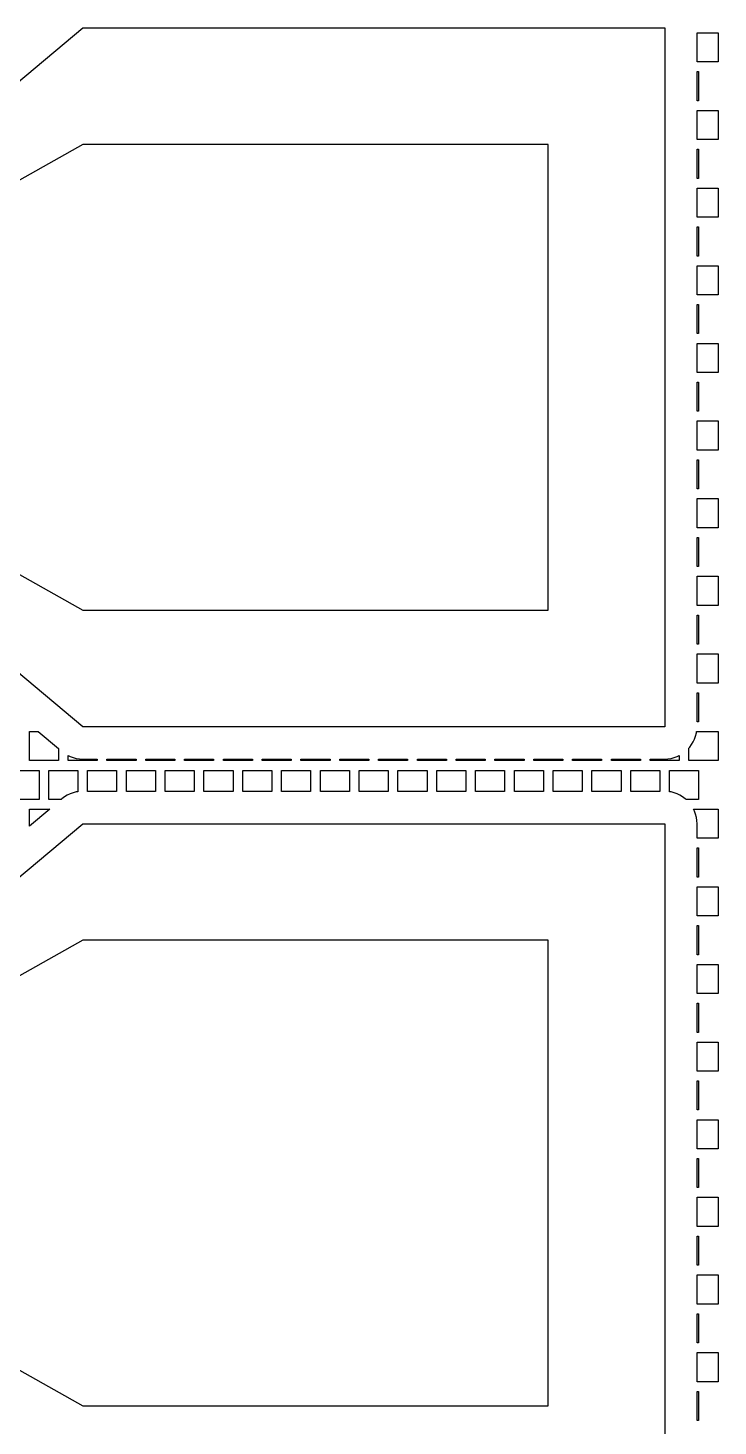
# Model space of a CAD drawing. Header units: metres. Extents: x 32 to 1978, y 32 to 1968.
# Drawn here: x 1622 to 1978, y 510 to 1230 of the extents above; entities that cross this region are included whole.
import ezdxf

# ---------------------------------------------------------------- set-up
doc = ezdxf.new("R2010")
doc.units = ezdxf.units.M

msp = doc.modelspace()

# ---------------------------------------------------------------- linework, layer by layer
for points in [[(1450, 1062.5), (1650, 1230), (1950, 1230), (1950, 870), (1650, 870), (1450, 1037.5), (1450, 1042.5), (1650, 930), (1890, 930), (1890, 1170), (1650, 1170), (1450, 1057.5), (1450, 1062.5), (1450, 1062.5)], [(1966.67, 1227.5), (1977.5, 1227.5), (1977.5, 1212.5), (1966.67, 1212.5), (1966.67, 1227.5), (1966.67, 1227.5)], [(1966.67, 1207.5), (1967.5, 1207.5), (1967.5, 1192.5), (1966.67, 1192.5), (1966.67, 1207.5), (1966.67, 1207.5)], [(1966.67, 1187.5), (1977.5, 1187.5), (1977.5, 1172.5), (1966.67, 1172.5), (1966.67, 1187.5), (1966.67, 1187.5)], [(1966.67, 1167.5), (1967.5, 1167.5), (1967.5, 1152.5), (1966.67, 1152.5), (1966.67, 1167.5), (1966.67, 1167.5)], [(1966.67, 1147.5), (1977.5, 1147.5), (1977.5, 1132.5), (1966.67, 1132.5), (1966.67, 1147.5), (1966.67, 1147.5)], [(1966.67, 1127.5), (1967.5, 1127.5), (1967.5, 1112.5), (1966.67, 1112.5), (1966.67, 1127.5), (1966.67, 1127.5)], [(1966.67, 1107.5), (1977.5, 1107.5), (1977.5, 1092.5), (1966.67, 1092.5), (1966.67, 1107.5), (1966.67, 1107.5)], [(1966.67, 1087.5), (1967.5, 1087.5), (1967.5, 1072.5), (1966.67, 1072.5), (1966.67, 1087.5), (1966.67, 1087.5)], [(1966.67, 1067.5), (1977.5, 1067.5), (1977.5, 1052.5), (1966.67, 1052.5), (1966.67, 1067.5), (1966.67, 1067.5)], [(1966.67, 1047.5), (1967.5, 1047.5), (1967.5, 1032.5), (1966.67, 1032.5), (1966.67, 1047.5), (1966.67, 1047.5)], [(1966.67, 1027.5), (1977.5, 1027.5), (1977.5, 1012.5), (1966.67, 1012.5), (1966.67, 1027.5), (1966.67, 1027.5)], [(1966.67, 1007.5), (1967.5, 1007.5), (1967.5, 992.5), (1966.67, 992.5), (1966.67, 1007.5), (1966.67, 1007.5)], [(1966.67, 987.5), (1977.5, 987.5), (1977.5, 972.5), (1966.67, 972.5), (1966.67, 987.5), (1966.67, 987.5)], [(1966.67, 967.5), (1967.5, 967.5), (1967.5, 952.5), (1966.67, 952.5), (1966.67, 967.5), (1966.67, 967.5)], [(1966.67, 947.5), (1977.5, 947.5), (1977.5, 932.5), (1966.67, 932.5), (1966.67, 947.5), (1966.67, 947.5)], [(1966.67, 927.5), (1967.5, 927.5), (1967.5, 912.5), (1966.67, 912.5), (1966.67, 927.5), (1966.67, 927.5)], [(1966.67, 907.5), (1977.5, 907.5), (1977.5, 892.5), (1966.67, 892.5), (1966.67, 907.5), (1966.67, 907.5)], [(1966.67, 887.5), (1967.5, 887.5), (1967.5, 872.5), (1966.67, 872.5), (1966.67, 887.5), (1966.67, 887.5)], [(1622.5, 852.5), (1622.5, 867.5), (1627.03, 867.5), (1637.5, 858.73), (1637.5, 852.5), (1622.5, 852.5), (1622.5, 852.5)], [(1962.5, 852.5), (1962.5, 859), (1962.88, 859.43), (1963.86, 860.74), (1964.7, 862.14), (1965.4, 863.62), (1965.95, 865.16), (1966.35, 866.75), (1966.46, 867.5), (1977.5, 867.5), (1977.5, 852.5), (1962.5, 852.5), (1962.5, 852.5)], [(1642.5, 852.5), (1642.5, 855.14), (1643.53, 854.64), (1645.09, 854.07), (1646.7, 853.66), (1648.34, 853.42), (1650, 853.33), (1657.5, 853.33), (1657.5, 852.5), (1642.5, 852.5), (1642.5, 852.5)], [(1642.5, 852.5), (1642.5, 855.14), (1643.53, 854.64), (1645.09, 854.07), (1646.7, 853.66), (1648.34, 853.42), (1650, 853.33), (1657.5, 853.33), (1657.5, 852.5), (1642.5, 852.5), (1642.5, 852.5)], [(1642.5, 852.5), (1642.5, 855.14), (1643.53, 854.64), (1645.09, 854.07), (1646.7, 853.66), (1648.34, 853.42), (1650, 853.33), (1657.5, 853.33), (1657.5, 852.5), (1642.5, 852.5), (1642.5, 852.5)], [(1642.5, 852.5), (1642.5, 855.14), (1643.53, 854.64), (1645.09, 854.07), (1646.7, 853.66), (1648.34, 853.42), (1650, 853.33), (1657.5, 853.33), (1657.5, 852.5), (1642.5, 852.5), (1642.5, 852.5)], [(1642.5, 852.5), (1642.5, 855.14), (1643.53, 854.64), (1645.09, 854.07), (1646.7, 853.66), (1648.34, 853.42), (1650, 853.33), (1657.5, 853.33), (1657.5, 852.5), (1642.5, 852.5), (1642.5, 852.5)], [(1642.5, 852.5), (1642.5, 855.14), (1643.53, 854.64), (1645.09, 854.07), (1646.7, 853.66), (1648.34, 853.42), (1650, 853.33), (1657.5, 853.33), (1657.5, 852.5), (1642.5, 852.5), (1642.5, 852.5)], [(1642.5, 852.5), (1642.5, 855.14), (1643.53, 854.64), (1645.09, 854.07), (1646.7, 853.66), (1648.34, 853.42), (1650, 853.33), (1657.5, 853.33), (1657.5, 852.5), (1642.5, 852.5), (1642.5, 852.5)], [(1642.5, 852.5), (1642.5, 855.14), (1643.53, 854.64), (1645.09, 854.07), (1646.7, 853.66), (1648.34, 853.42), (1650, 853.33), (1657.5, 853.33), (1657.5, 852.5), (1642.5, 852.5), (1642.5, 852.5)], [(1642.5, 852.5), (1642.5, 855.14), (1643.53, 854.64), (1645.09, 854.07), (1646.7, 853.66), (1648.34, 853.42), (1650, 853.33), (1657.5, 853.33), (1657.5, 852.5), (1642.5, 852.5), (1642.5, 852.5)], [(1642.5, 852.5), (1642.5, 855.14), (1643.53, 854.64), (1645.09, 854.07), (1646.7, 853.66), (1648.34, 853.42), (1650, 853.33), (1657.5, 853.33), (1657.5, 852.5), (1642.5, 852.5), (1642.5, 852.5)], [(1642.5, 852.5), (1642.5, 855.14), (1643.53, 854.64), (1645.09, 854.07), (1646.7, 853.66), (1648.34, 853.42), (1650, 853.33), (1657.5, 853.33), (1657.5, 852.5), (1642.5, 852.5), (1642.5, 852.5)], [(1642.5, 852.5), (1642.5, 855.14), (1643.53, 854.64), (1645.09, 854.07), (1646.7, 853.66), (1648.34, 853.42), (1650, 853.33), (1657.5, 853.33), (1657.5, 852.5), (1642.5, 852.5), (1642.5, 852.5)], [(1642.5, 852.5), (1642.5, 855.14), (1643.53, 854.64), (1645.09, 854.07), (1646.7, 853.66), (1648.34, 853.42), (1650, 853.33), (1657.5, 853.33), (1657.5, 852.5), (1642.5, 852.5), (1642.5, 852.5)], [(1642.5, 852.5), (1642.5, 855.14), (1643.53, 854.64), (1645.09, 854.07), (1646.7, 853.66), (1648.34, 853.42), (1650, 853.33), (1657.5, 853.33), (1657.5, 852.5), (1642.5, 852.5), (1642.5, 852.5)], [(1642.5, 852.5), (1642.5, 855.14), (1643.53, 854.64), (1645.09, 854.07), (1646.7, 853.66), (1648.34, 853.42), (1650, 853.33), (1657.5, 853.33), (1657.5, 852.5), (1642.5, 852.5), (1642.5, 852.5)], [(1642.5, 852.5), (1642.5, 855.14), (1643.53, 854.64), (1645.09, 854.07), (1646.7, 853.66), (1648.34, 853.42), (1650, 853.33), (1657.5, 853.33), (1657.5, 852.5), (1642.5, 852.5), (1642.5, 852.5)], [(1642.5, 852.5), (1642.5, 855.14), (1643.53, 854.64), (1645.09, 854.07), (1646.7, 853.66), (1648.34, 853.42), (1650, 853.33), (1657.5, 853.33), (1657.5, 852.5), (1642.5, 852.5), (1642.5, 852.5)], [(1642.5, 852.5), (1642.5, 855.14), (1643.53, 854.64), (1645.09, 854.07), (1646.7, 853.66), (1648.34, 853.42), (1650, 853.33), (1657.5, 853.33), (1657.5, 852.5), (1642.5, 852.5), (1642.5, 852.5)], [(1642.5, 852.5), (1642.5, 855.14), (1643.53, 854.64), (1645.09, 854.07), (1646.7, 853.66), (1648.34, 853.42), (1650, 853.33), (1657.5, 853.33), (1657.5, 852.5), (1642.5, 852.5), (1642.5, 852.5)], [(1662.5, 852.5), (1662.5, 853.33), (1677.5, 853.33), (1677.5, 852.5), (1662.5, 852.5), (1662.5, 852.5)], [(1662.5, 852.5), (1662.5, 853.33), (1677.5, 853.33), (1677.5, 852.5), (1662.5, 852.5), (1662.5, 852.5)], [(1662.5, 852.5), (1662.5, 853.33), (1677.5, 853.33), (1677.5, 852.5), (1662.5, 852.5), (1662.5, 852.5)], [(1662.5, 852.5), (1662.5, 853.33), (1677.5, 853.33), (1677.5, 852.5), (1662.5, 852.5), (1662.5, 852.5)], [(1662.5, 852.5), (1662.5, 853.33), (1677.5, 853.33), (1677.5, 852.5), (1662.5, 852.5), (1662.5, 852.5)], [(1662.5, 852.5), (1662.5, 853.33), (1677.5, 853.33), (1677.5, 852.5), (1662.5, 852.5), (1662.5, 852.5)], [(1662.5, 852.5), (1662.5, 853.33), (1677.5, 853.33), (1677.5, 852.5), (1662.5, 852.5), (1662.5, 852.5)], [(1662.5, 852.5), (1662.5, 853.33), (1677.5, 853.33), (1677.5, 852.5), (1662.5, 852.5), (1662.5, 852.5)], [(1662.5, 852.5), (1662.5, 853.33), (1677.5, 853.33), (1677.5, 852.5), (1662.5, 852.5), (1662.5, 852.5)], [(1662.5, 852.5), (1662.5, 853.33), (1677.5, 853.33), (1677.5, 852.5), (1662.5, 852.5), (1662.5, 852.5)], [(1662.5, 852.5), (1662.5, 853.33), (1677.5, 853.33), (1677.5, 852.5), (1662.5, 852.5), (1662.5, 852.5)], [(1662.5, 852.5), (1662.5, 853.33), (1677.5, 853.33), (1677.5, 852.5), (1662.5, 852.5), (1662.5, 852.5)], [(1662.5, 852.5), (1662.5, 853.33), (1677.5, 853.33), (1677.5, 852.5), (1662.5, 852.5), (1662.5, 852.5)], [(1662.5, 852.5), (1662.5, 853.33), (1677.5, 853.33), (1677.5, 852.5), (1662.5, 852.5), (1662.5, 852.5)], [(1662.5, 852.5), (1662.5, 853.33), (1677.5, 853.33), (1677.5, 852.5), (1662.5, 852.5), (1662.5, 852.5)], [(1662.5, 852.5), (1662.5, 853.33), (1677.5, 853.33), (1677.5, 852.5), (1662.5, 852.5), (1662.5, 852.5)], [(1662.5, 852.5), (1662.5, 853.33), (1677.5, 853.33), (1677.5, 852.5), (1662.5, 852.5), (1662.5, 852.5)], [(1662.5, 852.5), (1662.5, 853.33), (1677.5, 853.33), (1677.5, 852.5), (1662.5, 852.5), (1662.5, 852.5)], [(1662.5, 852.5), (1662.5, 853.33), (1677.5, 853.33), (1677.5, 852.5), (1662.5, 852.5), (1662.5, 852.5)], [(1682.5, 852.5), (1682.5, 853.33), (1697.5, 853.33), (1697.5, 852.5), (1682.5, 852.5), (1682.5, 852.5)], [(1682.5, 852.5), (1682.5, 853.33), (1697.5, 853.33), (1697.5, 852.5), (1682.5, 852.5), (1682.5, 852.5)], [(1682.5, 852.5), (1682.5, 853.33), (1697.5, 853.33), (1697.5, 852.5), (1682.5, 852.5), (1682.5, 852.5)], [(1682.5, 852.5), (1682.5, 853.33), (1697.5, 853.33), (1697.5, 852.5), (1682.5, 852.5), (1682.5, 852.5)], [(1682.5, 852.5), (1682.5, 853.33), (1697.5, 853.33), (1697.5, 852.5), (1682.5, 852.5), (1682.5, 852.5)], [(1682.5, 852.5), (1682.5, 853.33), (1697.5, 853.33), (1697.5, 852.5), (1682.5, 852.5), (1682.5, 852.5)], [(1682.5, 852.5), (1682.5, 853.33), (1697.5, 853.33), (1697.5, 852.5), (1682.5, 852.5), (1682.5, 852.5)], [(1682.5, 852.5), (1682.5, 853.33), (1697.5, 853.33), (1697.5, 852.5), (1682.5, 852.5), (1682.5, 852.5)], [(1682.5, 852.5), (1682.5, 853.33), (1697.5, 853.33), (1697.5, 852.5), (1682.5, 852.5), (1682.5, 852.5)], [(1682.5, 852.5), (1682.5, 853.33), (1697.5, 853.33), (1697.5, 852.5), (1682.5, 852.5), (1682.5, 852.5)], [(1682.5, 852.5), (1682.5, 853.33), (1697.5, 853.33), (1697.5, 852.5), (1682.5, 852.5), (1682.5, 852.5)], [(1682.5, 852.5), (1682.5, 853.33), (1697.5, 853.33), (1697.5, 852.5), (1682.5, 852.5), (1682.5, 852.5)], [(1682.5, 852.5), (1682.5, 853.33), (1697.5, 853.33), (1697.5, 852.5), (1682.5, 852.5), (1682.5, 852.5)], [(1682.5, 852.5), (1682.5, 853.33), (1697.5, 853.33), (1697.5, 852.5), (1682.5, 852.5), (1682.5, 852.5)], [(1682.5, 852.5), (1682.5, 853.33), (1697.5, 853.33), (1697.5, 852.5), (1682.5, 852.5), (1682.5, 852.5)], [(1682.5, 852.5), (1682.5, 853.33), (1697.5, 853.33), (1697.5, 852.5), (1682.5, 852.5), (1682.5, 852.5)], [(1682.5, 852.5), (1682.5, 853.33), (1697.5, 853.33), (1697.5, 852.5), (1682.5, 852.5), (1682.5, 852.5)], [(1682.5, 852.5), (1682.5, 853.33), (1697.5, 853.33), (1697.5, 852.5), (1682.5, 852.5), (1682.5, 852.5)], [(1682.5, 852.5), (1682.5, 853.33), (1697.5, 853.33), (1697.5, 852.5), (1682.5, 852.5), (1682.5, 852.5)], [(1702.5, 852.5), (1702.5, 853.33), (1717.5, 853.33), (1717.5, 852.5), (1702.5, 852.5), (1702.5, 852.5)], [(1702.5, 852.5), (1702.5, 853.33), (1717.5, 853.33), (1717.5, 852.5), (1702.5, 852.5), (1702.5, 852.5)], [(1702.5, 852.5), (1702.5, 853.33), (1717.5, 853.33), (1717.5, 852.5), (1702.5, 852.5), (1702.5, 852.5)], [(1702.5, 852.5), (1702.5, 853.33), (1717.5, 853.33), (1717.5, 852.5), (1702.5, 852.5), (1702.5, 852.5)], [(1702.5, 852.5), (1702.5, 853.33), (1717.5, 853.33), (1717.5, 852.5), (1702.5, 852.5), (1702.5, 852.5)], [(1702.5, 852.5), (1702.5, 853.33), (1717.5, 853.33), (1717.5, 852.5), (1702.5, 852.5), (1702.5, 852.5)], [(1702.5, 852.5), (1702.5, 853.33), (1717.5, 853.33), (1717.5, 852.5), (1702.5, 852.5), (1702.5, 852.5)], [(1702.5, 852.5), (1702.5, 853.33), (1717.5, 853.33), (1717.5, 852.5), (1702.5, 852.5), (1702.5, 852.5)], [(1702.5, 852.5), (1702.5, 853.33), (1717.5, 853.33), (1717.5, 852.5), (1702.5, 852.5), (1702.5, 852.5)], [(1702.5, 852.5), (1702.5, 853.33), (1717.5, 853.33), (1717.5, 852.5), (1702.5, 852.5), (1702.5, 852.5)], [(1702.5, 852.5), (1702.5, 853.33), (1717.5, 853.33), (1717.5, 852.5), (1702.5, 852.5), (1702.5, 852.5)], [(1702.5, 852.5), (1702.5, 853.33), (1717.5, 853.33), (1717.5, 852.5), (1702.5, 852.5), (1702.5, 852.5)], [(1702.5, 852.5), (1702.5, 853.33), (1717.5, 853.33), (1717.5, 852.5), (1702.5, 852.5), (1702.5, 852.5)], [(1702.5, 852.5), (1702.5, 853.33), (1717.5, 853.33), (1717.5, 852.5), (1702.5, 852.5), (1702.5, 852.5)], [(1702.5, 852.5), (1702.5, 853.33), (1717.5, 853.33), (1717.5, 852.5), (1702.5, 852.5), (1702.5, 852.5)], [(1702.5, 852.5), (1702.5, 853.33), (1717.5, 853.33), (1717.5, 852.5), (1702.5, 852.5), (1702.5, 852.5)], [(1702.5, 852.5), (1702.5, 853.33), (1717.5, 853.33), (1717.5, 852.5), (1702.5, 852.5), (1702.5, 852.5)], [(1702.5, 852.5), (1702.5, 853.33), (1717.5, 853.33), (1717.5, 852.5), (1702.5, 852.5), (1702.5, 852.5)], [(1702.5, 852.5), (1702.5, 853.33), (1717.5, 853.33), (1717.5, 852.5), (1702.5, 852.5), (1702.5, 852.5)], [(1722.5, 852.5), (1722.5, 853.33), (1737.5, 853.33), (1737.5, 852.5), (1722.5, 852.5), (1722.5, 852.5)], [(1722.5, 852.5), (1722.5, 853.33), (1737.5, 853.33), (1737.5, 852.5), (1722.5, 852.5), (1722.5, 852.5)], [(1722.5, 852.5), (1722.5, 853.33), (1737.5, 853.33), (1737.5, 852.5), (1722.5, 852.5), (1722.5, 852.5)], [(1722.5, 852.5), (1722.5, 853.33), (1737.5, 853.33), (1737.5, 852.5), (1722.5, 852.5), (1722.5, 852.5)], [(1722.5, 852.5), (1722.5, 853.33), (1737.5, 853.33), (1737.5, 852.5), (1722.5, 852.5), (1722.5, 852.5)], [(1722.5, 852.5), (1722.5, 853.33), (1737.5, 853.33), (1737.5, 852.5), (1722.5, 852.5), (1722.5, 852.5)], [(1722.5, 852.5), (1722.5, 853.33), (1737.5, 853.33), (1737.5, 852.5), (1722.5, 852.5), (1722.5, 852.5)], [(1722.5, 852.5), (1722.5, 853.33), (1737.5, 853.33), (1737.5, 852.5), (1722.5, 852.5), (1722.5, 852.5)], [(1722.5, 852.5), (1722.5, 853.33), (1737.5, 853.33), (1737.5, 852.5), (1722.5, 852.5), (1722.5, 852.5)], [(1722.5, 852.5), (1722.5, 853.33), (1737.5, 853.33), (1737.5, 852.5), (1722.5, 852.5), (1722.5, 852.5)], [(1722.5, 852.5), (1722.5, 853.33), (1737.5, 853.33), (1737.5, 852.5), (1722.5, 852.5), (1722.5, 852.5)], [(1722.5, 852.5), (1722.5, 853.33), (1737.5, 853.33), (1737.5, 852.5), (1722.5, 852.5), (1722.5, 852.5)], [(1722.5, 852.5), (1722.5, 853.33), (1737.5, 853.33), (1737.5, 852.5), (1722.5, 852.5), (1722.5, 852.5)], [(1722.5, 852.5), (1722.5, 853.33), (1737.5, 853.33), (1737.5, 852.5), (1722.5, 852.5), (1722.5, 852.5)], [(1722.5, 852.5), (1722.5, 853.33), (1737.5, 853.33), (1737.5, 852.5), (1722.5, 852.5), (1722.5, 852.5)], [(1722.5, 852.5), (1722.5, 853.33), (1737.5, 853.33), (1737.5, 852.5), (1722.5, 852.5), (1722.5, 852.5)], [(1722.5, 852.5), (1722.5, 853.33), (1737.5, 853.33), (1737.5, 852.5), (1722.5, 852.5), (1722.5, 852.5)], [(1722.5, 852.5), (1722.5, 853.33), (1737.5, 853.33), (1737.5, 852.5), (1722.5, 852.5), (1722.5, 852.5)], [(1722.5, 852.5), (1722.5, 853.33), (1737.5, 853.33), (1737.5, 852.5), (1722.5, 852.5), (1722.5, 852.5)], [(1742.5, 852.5), (1742.5, 853.33), (1757.5, 853.33), (1757.5, 852.5), (1742.5, 852.5), (1742.5, 852.5)], [(1742.5, 852.5), (1742.5, 853.33), (1757.5, 853.33), (1757.5, 852.5), (1742.5, 852.5), (1742.5, 852.5)], [(1742.5, 852.5), (1742.5, 853.33), (1757.5, 853.33), (1757.5, 852.5), (1742.5, 852.5), (1742.5, 852.5)], [(1742.5, 852.5), (1742.5, 853.33), (1757.5, 853.33), (1757.5, 852.5), (1742.5, 852.5), (1742.5, 852.5)], [(1742.5, 852.5), (1742.5, 853.33), (1757.5, 853.33), (1757.5, 852.5), (1742.5, 852.5), (1742.5, 852.5)], [(1742.5, 852.5), (1742.5, 853.33), (1757.5, 853.33), (1757.5, 852.5), (1742.5, 852.5), (1742.5, 852.5)], [(1742.5, 852.5), (1742.5, 853.33), (1757.5, 853.33), (1757.5, 852.5), (1742.5, 852.5), (1742.5, 852.5)], [(1742.5, 852.5), (1742.5, 853.33), (1757.5, 853.33), (1757.5, 852.5), (1742.5, 852.5), (1742.5, 852.5)], [(1742.5, 852.5), (1742.5, 853.33), (1757.5, 853.33), (1757.5, 852.5), (1742.5, 852.5), (1742.5, 852.5)], [(1742.5, 852.5), (1742.5, 853.33), (1757.5, 853.33), (1757.5, 852.5), (1742.5, 852.5), (1742.5, 852.5)], [(1742.5, 852.5), (1742.5, 853.33), (1757.5, 853.33), (1757.5, 852.5), (1742.5, 852.5), (1742.5, 852.5)], [(1742.5, 852.5), (1742.5, 853.33), (1757.5, 853.33), (1757.5, 852.5), (1742.5, 852.5), (1742.5, 852.5)], [(1742.5, 852.5), (1742.5, 853.33), (1757.5, 853.33), (1757.5, 852.5), (1742.5, 852.5), (1742.5, 852.5)], [(1742.5, 852.5), (1742.5, 853.33), (1757.5, 853.33), (1757.5, 852.5), (1742.5, 852.5), (1742.5, 852.5)], [(1742.5, 852.5), (1742.5, 853.33), (1757.5, 853.33), (1757.5, 852.5), (1742.5, 852.5), (1742.5, 852.5)], [(1742.5, 852.5), (1742.5, 853.33), (1757.5, 853.33), (1757.5, 852.5), (1742.5, 852.5), (1742.5, 852.5)], [(1742.5, 852.5), (1742.5, 853.33), (1757.5, 853.33), (1757.5, 852.5), (1742.5, 852.5), (1742.5, 852.5)], [(1742.5, 852.5), (1742.5, 853.33), (1757.5, 853.33), (1757.5, 852.5), (1742.5, 852.5), (1742.5, 852.5)], [(1742.5, 852.5), (1742.5, 853.33), (1757.5, 853.33), (1757.5, 852.5), (1742.5, 852.5), (1742.5, 852.5)], [(1762.5, 852.5), (1762.5, 853.33), (1777.5, 853.33), (1777.5, 852.5), (1762.5, 852.5), (1762.5, 852.5)], [(1762.5, 852.5), (1762.5, 853.33), (1777.5, 853.33), (1777.5, 852.5), (1762.5, 852.5), (1762.5, 852.5)], [(1762.5, 852.5), (1762.5, 853.33), (1777.5, 853.33), (1777.5, 852.5), (1762.5, 852.5), (1762.5, 852.5)], [(1762.5, 852.5), (1762.5, 853.33), (1777.5, 853.33), (1777.5, 852.5), (1762.5, 852.5), (1762.5, 852.5)], [(1762.5, 852.5), (1762.5, 853.33), (1777.5, 853.33), (1777.5, 852.5), (1762.5, 852.5), (1762.5, 852.5)], [(1762.5, 852.5), (1762.5, 853.33), (1777.5, 853.33), (1777.5, 852.5), (1762.5, 852.5), (1762.5, 852.5)], [(1762.5, 852.5), (1762.5, 853.33), (1777.5, 853.33), (1777.5, 852.5), (1762.5, 852.5), (1762.5, 852.5)], [(1762.5, 852.5), (1762.5, 853.33), (1777.5, 853.33), (1777.5, 852.5), (1762.5, 852.5), (1762.5, 852.5)], [(1762.5, 852.5), (1762.5, 853.33), (1777.5, 853.33), (1777.5, 852.5), (1762.5, 852.5), (1762.5, 852.5)], [(1762.5, 852.5), (1762.5, 853.33), (1777.5, 853.33), (1777.5, 852.5), (1762.5, 852.5), (1762.5, 852.5)], [(1762.5, 852.5), (1762.5, 853.33), (1777.5, 853.33), (1777.5, 852.5), (1762.5, 852.5), (1762.5, 852.5)], [(1762.5, 852.5), (1762.5, 853.33), (1777.5, 853.33), (1777.5, 852.5), (1762.5, 852.5), (1762.5, 852.5)], [(1762.5, 852.5), (1762.5, 853.33), (1777.5, 853.33), (1777.5, 852.5), (1762.5, 852.5), (1762.5, 852.5)], [(1762.5, 852.5), (1762.5, 853.33), (1777.5, 853.33), (1777.5, 852.5), (1762.5, 852.5), (1762.5, 852.5)], [(1762.5, 852.5), (1762.5, 853.33), (1777.5, 853.33), (1777.5, 852.5), (1762.5, 852.5), (1762.5, 852.5)], [(1762.5, 852.5), (1762.5, 853.33), (1777.5, 853.33), (1777.5, 852.5), (1762.5, 852.5), (1762.5, 852.5)], [(1762.5, 852.5), (1762.5, 853.33), (1777.5, 853.33), (1777.5, 852.5), (1762.5, 852.5), (1762.5, 852.5)], [(1762.5, 852.5), (1762.5, 853.33), (1777.5, 853.33), (1777.5, 852.5), (1762.5, 852.5), (1762.5, 852.5)], [(1762.5, 852.5), (1762.5, 853.33), (1777.5, 853.33), (1777.5, 852.5), (1762.5, 852.5), (1762.5, 852.5)], [(1782.5, 852.5), (1782.5, 853.33), (1797.5, 853.33), (1797.5, 852.5), (1782.5, 852.5), (1782.5, 852.5)], [(1782.5, 852.5), (1782.5, 853.33), (1797.5, 853.33), (1797.5, 852.5), (1782.5, 852.5), (1782.5, 852.5)], [(1782.5, 852.5), (1782.5, 853.33), (1797.5, 853.33), (1797.5, 852.5), (1782.5, 852.5), (1782.5, 852.5)], [(1782.5, 852.5), (1782.5, 853.33), (1797.5, 853.33), (1797.5, 852.5), (1782.5, 852.5), (1782.5, 852.5)], [(1782.5, 852.5), (1782.5, 853.33), (1797.5, 853.33), (1797.5, 852.5), (1782.5, 852.5), (1782.5, 852.5)], [(1782.5, 852.5), (1782.5, 853.33), (1797.5, 853.33), (1797.5, 852.5), (1782.5, 852.5), (1782.5, 852.5)], [(1782.5, 852.5), (1782.5, 853.33), (1797.5, 853.33), (1797.5, 852.5), (1782.5, 852.5), (1782.5, 852.5)], [(1782.5, 852.5), (1782.5, 853.33), (1797.5, 853.33), (1797.5, 852.5), (1782.5, 852.5), (1782.5, 852.5)], [(1782.5, 852.5), (1782.5, 853.33), (1797.5, 853.33), (1797.5, 852.5), (1782.5, 852.5), (1782.5, 852.5)], [(1782.5, 852.5), (1782.5, 853.33), (1797.5, 853.33), (1797.5, 852.5), (1782.5, 852.5), (1782.5, 852.5)], [(1782.5, 852.5), (1782.5, 853.33), (1797.5, 853.33), (1797.5, 852.5), (1782.5, 852.5), (1782.5, 852.5)], [(1782.5, 852.5), (1782.5, 853.33), (1797.5, 853.33), (1797.5, 852.5), (1782.5, 852.5), (1782.5, 852.5)], [(1782.5, 852.5), (1782.5, 853.33), (1797.5, 853.33), (1797.5, 852.5), (1782.5, 852.5), (1782.5, 852.5)], [(1782.5, 852.5), (1782.5, 853.33), (1797.5, 853.33), (1797.5, 852.5), (1782.5, 852.5), (1782.5, 852.5)], [(1782.5, 852.5), (1782.5, 853.33), (1797.5, 853.33), (1797.5, 852.5), (1782.5, 852.5), (1782.5, 852.5)], [(1782.5, 852.5), (1782.5, 853.33), (1797.5, 853.33), (1797.5, 852.5), (1782.5, 852.5), (1782.5, 852.5)], [(1782.5, 852.5), (1782.5, 853.33), (1797.5, 853.33), (1797.5, 852.5), (1782.5, 852.5), (1782.5, 852.5)], [(1782.5, 852.5), (1782.5, 853.33), (1797.5, 853.33), (1797.5, 852.5), (1782.5, 852.5), (1782.5, 852.5)], [(1782.5, 852.5), (1782.5, 853.33), (1797.5, 853.33), (1797.5, 852.5), (1782.5, 852.5), (1782.5, 852.5)], [(1802.5, 852.5), (1802.5, 853.33), (1817.5, 853.33), (1817.5, 852.5), (1802.5, 852.5), (1802.5, 852.5)], [(1802.5, 852.5), (1802.5, 853.33), (1817.5, 853.33), (1817.5, 852.5), (1802.5, 852.5), (1802.5, 852.5)], [(1802.5, 852.5), (1802.5, 853.33), (1817.5, 853.33), (1817.5, 852.5), (1802.5, 852.5), (1802.5, 852.5)], [(1802.5, 852.5), (1802.5, 853.33), (1817.5, 853.33), (1817.5, 852.5), (1802.5, 852.5), (1802.5, 852.5)], [(1802.5, 852.5), (1802.5, 853.33), (1817.5, 853.33), (1817.5, 852.5), (1802.5, 852.5), (1802.5, 852.5)], [(1802.5, 852.5), (1802.5, 853.33), (1817.5, 853.33), (1817.5, 852.5), (1802.5, 852.5), (1802.5, 852.5)], [(1802.5, 852.5), (1802.5, 853.33), (1817.5, 853.33), (1817.5, 852.5), (1802.5, 852.5), (1802.5, 852.5)], [(1802.5, 852.5), (1802.5, 853.33), (1817.5, 853.33), (1817.5, 852.5), (1802.5, 852.5), (1802.5, 852.5)], [(1802.5, 852.5), (1802.5, 853.33), (1817.5, 853.33), (1817.5, 852.5), (1802.5, 852.5), (1802.5, 852.5)], [(1802.5, 852.5), (1802.5, 853.33), (1817.5, 853.33), (1817.5, 852.5), (1802.5, 852.5), (1802.5, 852.5)], [(1802.5, 852.5), (1802.5, 853.33), (1817.5, 853.33), (1817.5, 852.5), (1802.5, 852.5), (1802.5, 852.5)], [(1802.5, 852.5), (1802.5, 853.33), (1817.5, 853.33), (1817.5, 852.5), (1802.5, 852.5), (1802.5, 852.5)], [(1802.5, 852.5), (1802.5, 853.33), (1817.5, 853.33), (1817.5, 852.5), (1802.5, 852.5), (1802.5, 852.5)], [(1802.5, 852.5), (1802.5, 853.33), (1817.5, 853.33), (1817.5, 852.5), (1802.5, 852.5), (1802.5, 852.5)], [(1802.5, 852.5), (1802.5, 853.33), (1817.5, 853.33), (1817.5, 852.5), (1802.5, 852.5), (1802.5, 852.5)], [(1802.5, 852.5), (1802.5, 853.33), (1817.5, 853.33), (1817.5, 852.5), (1802.5, 852.5), (1802.5, 852.5)], [(1802.5, 852.5), (1802.5, 853.33), (1817.5, 853.33), (1817.5, 852.5), (1802.5, 852.5), (1802.5, 852.5)], [(1802.5, 852.5), (1802.5, 853.33), (1817.5, 853.33), (1817.5, 852.5), (1802.5, 852.5), (1802.5, 852.5)], [(1802.5, 852.5), (1802.5, 853.33), (1817.5, 853.33), (1817.5, 852.5), (1802.5, 852.5), (1802.5, 852.5)], [(1822.5, 852.5), (1822.5, 853.33), (1837.5, 853.33), (1837.5, 852.5), (1822.5, 852.5), (1822.5, 852.5)], [(1822.5, 852.5), (1822.5, 853.33), (1837.5, 853.33), (1837.5, 852.5), (1822.5, 852.5), (1822.5, 852.5)], [(1822.5, 852.5), (1822.5, 853.33), (1837.5, 853.33), (1837.5, 852.5), (1822.5, 852.5), (1822.5, 852.5)], [(1822.5, 852.5), (1822.5, 853.33), (1837.5, 853.33), (1837.5, 852.5), (1822.5, 852.5), (1822.5, 852.5)], [(1822.5, 852.5), (1822.5, 853.33), (1837.5, 853.33), (1837.5, 852.5), (1822.5, 852.5), (1822.5, 852.5)], [(1822.5, 852.5), (1822.5, 853.33), (1837.5, 853.33), (1837.5, 852.5), (1822.5, 852.5), (1822.5, 852.5)], [(1822.5, 852.5), (1822.5, 853.33), (1837.5, 853.33), (1837.5, 852.5), (1822.5, 852.5), (1822.5, 852.5)], [(1822.5, 852.5), (1822.5, 853.33), (1837.5, 853.33), (1837.5, 852.5), (1822.5, 852.5), (1822.5, 852.5)], [(1822.5, 852.5), (1822.5, 853.33), (1837.5, 853.33), (1837.5, 852.5), (1822.5, 852.5), (1822.5, 852.5)], [(1822.5, 852.5), (1822.5, 853.33), (1837.5, 853.33), (1837.5, 852.5), (1822.5, 852.5), (1822.5, 852.5)], [(1822.5, 852.5), (1822.5, 853.33), (1837.5, 853.33), (1837.5, 852.5), (1822.5, 852.5), (1822.5, 852.5)], [(1822.5, 852.5), (1822.5, 853.33), (1837.5, 853.33), (1837.5, 852.5), (1822.5, 852.5), (1822.5, 852.5)], [(1822.5, 852.5), (1822.5, 853.33), (1837.5, 853.33), (1837.5, 852.5), (1822.5, 852.5), (1822.5, 852.5)], [(1822.5, 852.5), (1822.5, 853.33), (1837.5, 853.33), (1837.5, 852.5), (1822.5, 852.5), (1822.5, 852.5)], [(1822.5, 852.5), (1822.5, 853.33), (1837.5, 853.33), (1837.5, 852.5), (1822.5, 852.5), (1822.5, 852.5)], [(1822.5, 852.5), (1822.5, 853.33), (1837.5, 853.33), (1837.5, 852.5), (1822.5, 852.5), (1822.5, 852.5)], [(1822.5, 852.5), (1822.5, 853.33), (1837.5, 853.33), (1837.5, 852.5), (1822.5, 852.5), (1822.5, 852.5)], [(1822.5, 852.5), (1822.5, 853.33), (1837.5, 853.33), (1837.5, 852.5), (1822.5, 852.5), (1822.5, 852.5)], [(1822.5, 852.5), (1822.5, 853.33), (1837.5, 853.33), (1837.5, 852.5), (1822.5, 852.5), (1822.5, 852.5)], [(1842.5, 852.5), (1842.5, 853.33), (1857.5, 853.33), (1857.5, 852.5), (1842.5, 852.5), (1842.5, 852.5)], [(1842.5, 852.5), (1842.5, 853.33), (1857.5, 853.33), (1857.5, 852.5), (1842.5, 852.5), (1842.5, 852.5)], [(1842.5, 852.5), (1842.5, 853.33), (1857.5, 853.33), (1857.5, 852.5), (1842.5, 852.5), (1842.5, 852.5)], [(1842.5, 852.5), (1842.5, 853.33), (1857.5, 853.33), (1857.5, 852.5), (1842.5, 852.5), (1842.5, 852.5)], [(1842.5, 852.5), (1842.5, 853.33), (1857.5, 853.33), (1857.5, 852.5), (1842.5, 852.5), (1842.5, 852.5)], [(1842.5, 852.5), (1842.5, 853.33), (1857.5, 853.33), (1857.5, 852.5), (1842.5, 852.5), (1842.5, 852.5)], [(1842.5, 852.5), (1842.5, 853.33), (1857.5, 853.33), (1857.5, 852.5), (1842.5, 852.5), (1842.5, 852.5)], [(1842.5, 852.5), (1842.5, 853.33), (1857.5, 853.33), (1857.5, 852.5), (1842.5, 852.5), (1842.5, 852.5)], [(1842.5, 852.5), (1842.5, 853.33), (1857.5, 853.33), (1857.5, 852.5), (1842.5, 852.5), (1842.5, 852.5)], [(1842.5, 852.5), (1842.5, 853.33), (1857.5, 853.33), (1857.5, 852.5), (1842.5, 852.5), (1842.5, 852.5)], [(1842.5, 852.5), (1842.5, 853.33), (1857.5, 853.33), (1857.5, 852.5), (1842.5, 852.5), (1842.5, 852.5)], [(1842.5, 852.5), (1842.5, 853.33), (1857.5, 853.33), (1857.5, 852.5), (1842.5, 852.5), (1842.5, 852.5)], [(1842.5, 852.5), (1842.5, 853.33), (1857.5, 853.33), (1857.5, 852.5), (1842.5, 852.5), (1842.5, 852.5)], [(1842.5, 852.5), (1842.5, 853.33), (1857.5, 853.33), (1857.5, 852.5), (1842.5, 852.5), (1842.5, 852.5)], [(1842.5, 852.5), (1842.5, 853.33), (1857.5, 853.33), (1857.5, 852.5), (1842.5, 852.5), (1842.5, 852.5)], [(1842.5, 852.5), (1842.5, 853.33), (1857.5, 853.33), (1857.5, 852.5), (1842.5, 852.5), (1842.5, 852.5)], [(1842.5, 852.5), (1842.5, 853.33), (1857.5, 853.33), (1857.5, 852.5), (1842.5, 852.5), (1842.5, 852.5)], [(1842.5, 852.5), (1842.5, 853.33), (1857.5, 853.33), (1857.5, 852.5), (1842.5, 852.5), (1842.5, 852.5)], [(1842.5, 852.5), (1842.5, 853.33), (1857.5, 853.33), (1857.5, 852.5), (1842.5, 852.5), (1842.5, 852.5)], [(1862.5, 852.5), (1862.5, 853.33), (1877.5, 853.33), (1877.5, 852.5), (1862.5, 852.5), (1862.5, 852.5)], [(1862.5, 852.5), (1862.5, 853.33), (1877.5, 853.33), (1877.5, 852.5), (1862.5, 852.5), (1862.5, 852.5)], [(1862.5, 852.5), (1862.5, 853.33), (1877.5, 853.33), (1877.5, 852.5), (1862.5, 852.5), (1862.5, 852.5)], [(1862.5, 852.5), (1862.5, 853.33), (1877.5, 853.33), (1877.5, 852.5), (1862.5, 852.5), (1862.5, 852.5)], [(1862.5, 852.5), (1862.5, 853.33), (1877.5, 853.33), (1877.5, 852.5), (1862.5, 852.5), (1862.5, 852.5)], [(1862.5, 852.5), (1862.5, 853.33), (1877.5, 853.33), (1877.5, 852.5), (1862.5, 852.5), (1862.5, 852.5)], [(1862.5, 852.5), (1862.5, 853.33), (1877.5, 853.33), (1877.5, 852.5), (1862.5, 852.5), (1862.5, 852.5)], [(1862.5, 852.5), (1862.5, 853.33), (1877.5, 853.33), (1877.5, 852.5), (1862.5, 852.5), (1862.5, 852.5)], [(1862.5, 852.5), (1862.5, 853.33), (1877.5, 853.33), (1877.5, 852.5), (1862.5, 852.5), (1862.5, 852.5)], [(1862.5, 852.5), (1862.5, 853.33), (1877.5, 853.33), (1877.5, 852.5), (1862.5, 852.5), (1862.5, 852.5)], [(1862.5, 852.5), (1862.5, 853.33), (1877.5, 853.33), (1877.5, 852.5), (1862.5, 852.5), (1862.5, 852.5)], [(1862.5, 852.5), (1862.5, 853.33), (1877.5, 853.33), (1877.5, 852.5), (1862.5, 852.5), (1862.5, 852.5)], [(1862.5, 852.5), (1862.5, 853.33), (1877.5, 853.33), (1877.5, 852.5), (1862.5, 852.5), (1862.5, 852.5)], [(1862.5, 852.5), (1862.5, 853.33), (1877.5, 853.33), (1877.5, 852.5), (1862.5, 852.5), (1862.5, 852.5)], [(1862.5, 852.5), (1862.5, 853.33), (1877.5, 853.33), (1877.5, 852.5), (1862.5, 852.5), (1862.5, 852.5)], [(1862.5, 852.5), (1862.5, 853.33), (1877.5, 853.33), (1877.5, 852.5), (1862.5, 852.5), (1862.5, 852.5)], [(1862.5, 852.5), (1862.5, 853.33), (1877.5, 853.33), (1877.5, 852.5), (1862.5, 852.5), (1862.5, 852.5)], [(1862.5, 852.5), (1862.5, 853.33), (1877.5, 853.33), (1877.5, 852.5), (1862.5, 852.5), (1862.5, 852.5)], [(1862.5, 852.5), (1862.5, 853.33), (1877.5, 853.33), (1877.5, 852.5), (1862.5, 852.5), (1862.5, 852.5)], [(1882.5, 852.5), (1882.5, 853.33), (1897.5, 853.33), (1897.5, 852.5), (1882.5, 852.5), (1882.5, 852.5)], [(1882.5, 852.5), (1882.5, 853.33), (1897.5, 853.33), (1897.5, 852.5), (1882.5, 852.5), (1882.5, 852.5)], [(1882.5, 852.5), (1882.5, 853.33), (1897.5, 853.33), (1897.5, 852.5), (1882.5, 852.5), (1882.5, 852.5)], [(1882.5, 852.5), (1882.5, 853.33), (1897.5, 853.33), (1897.5, 852.5), (1882.5, 852.5), (1882.5, 852.5)], [(1882.5, 852.5), (1882.5, 853.33), (1897.5, 853.33), (1897.5, 852.5), (1882.5, 852.5), (1882.5, 852.5)], [(1882.5, 852.5), (1882.5, 853.33), (1897.5, 853.33), (1897.5, 852.5), (1882.5, 852.5), (1882.5, 852.5)], [(1882.5, 852.5), (1882.5, 853.33), (1897.5, 853.33), (1897.5, 852.5), (1882.5, 852.5), (1882.5, 852.5)], [(1882.5, 852.5), (1882.5, 853.33), (1897.5, 853.33), (1897.5, 852.5), (1882.5, 852.5), (1882.5, 852.5)], [(1882.5, 852.5), (1882.5, 853.33), (1897.5, 853.33), (1897.5, 852.5), (1882.5, 852.5), (1882.5, 852.5)], [(1882.5, 852.5), (1882.5, 853.33), (1897.5, 853.33), (1897.5, 852.5), (1882.5, 852.5), (1882.5, 852.5)], [(1882.5, 852.5), (1882.5, 853.33), (1897.5, 853.33), (1897.5, 852.5), (1882.5, 852.5), (1882.5, 852.5)], [(1882.5, 852.5), (1882.5, 853.33), (1897.5, 853.33), (1897.5, 852.5), (1882.5, 852.5), (1882.5, 852.5)], [(1882.5, 852.5), (1882.5, 853.33), (1897.5, 853.33), (1897.5, 852.5), (1882.5, 852.5), (1882.5, 852.5)], [(1882.5, 852.5), (1882.5, 853.33), (1897.5, 853.33), (1897.5, 852.5), (1882.5, 852.5), (1882.5, 852.5)], [(1882.5, 852.5), (1882.5, 853.33), (1897.5, 853.33), (1897.5, 852.5), (1882.5, 852.5), (1882.5, 852.5)], [(1882.5, 852.5), (1882.5, 853.33), (1897.5, 853.33), (1897.5, 852.5), (1882.5, 852.5), (1882.5, 852.5)], [(1882.5, 852.5), (1882.5, 853.33), (1897.5, 853.33), (1897.5, 852.5), (1882.5, 852.5), (1882.5, 852.5)], [(1882.5, 852.5), (1882.5, 853.33), (1897.5, 853.33), (1897.5, 852.5), (1882.5, 852.5), (1882.5, 852.5)], [(1882.5, 852.5), (1882.5, 853.33), (1897.5, 853.33), (1897.5, 852.5), (1882.5, 852.5), (1882.5, 852.5)], [(1902.5, 852.5), (1902.5, 853.33), (1917.5, 853.33), (1917.5, 852.5), (1902.5, 852.5), (1902.5, 852.5)], [(1902.5, 852.5), (1902.5, 853.33), (1917.5, 853.33), (1917.5, 852.5), (1902.5, 852.5), (1902.5, 852.5)], [(1902.5, 852.5), (1902.5, 853.33), (1917.5, 853.33), (1917.5, 852.5), (1902.5, 852.5), (1902.5, 852.5)], [(1902.5, 852.5), (1902.5, 853.33), (1917.5, 853.33), (1917.5, 852.5), (1902.5, 852.5), (1902.5, 852.5)], [(1902.5, 852.5), (1902.5, 853.33), (1917.5, 853.33), (1917.5, 852.5), (1902.5, 852.5), (1902.5, 852.5)], [(1902.5, 852.5), (1902.5, 853.33), (1917.5, 853.33), (1917.5, 852.5), (1902.5, 852.5), (1902.5, 852.5)], [(1902.5, 852.5), (1902.5, 853.33), (1917.5, 853.33), (1917.5, 852.5), (1902.5, 852.5), (1902.5, 852.5)], [(1902.5, 852.5), (1902.5, 853.33), (1917.5, 853.33), (1917.5, 852.5), (1902.5, 852.5), (1902.5, 852.5)], [(1902.5, 852.5), (1902.5, 853.33), (1917.5, 853.33), (1917.5, 852.5), (1902.5, 852.5), (1902.5, 852.5)], [(1902.5, 852.5), (1902.5, 853.33), (1917.5, 853.33), (1917.5, 852.5), (1902.5, 852.5), (1902.5, 852.5)], [(1902.5, 852.5), (1902.5, 853.33), (1917.5, 853.33), (1917.5, 852.5), (1902.5, 852.5), (1902.5, 852.5)], [(1902.5, 852.5), (1902.5, 853.33), (1917.5, 853.33), (1917.5, 852.5), (1902.5, 852.5), (1902.5, 852.5)], [(1902.5, 852.5), (1902.5, 853.33), (1917.5, 853.33), (1917.5, 852.5), (1902.5, 852.5), (1902.5, 852.5)], [(1902.5, 852.5), (1902.5, 853.33), (1917.5, 853.33), (1917.5, 852.5), (1902.5, 852.5), (1902.5, 852.5)], [(1902.5, 852.5), (1902.5, 853.33), (1917.5, 853.33), (1917.5, 852.5), (1902.5, 852.5), (1902.5, 852.5)], [(1902.5, 852.5), (1902.5, 853.33), (1917.5, 853.33), (1917.5, 852.5), (1902.5, 852.5), (1902.5, 852.5)], [(1902.5, 852.5), (1902.5, 853.33), (1917.5, 853.33), (1917.5, 852.5), (1902.5, 852.5), (1902.5, 852.5)], [(1902.5, 852.5), (1902.5, 853.33), (1917.5, 853.33), (1917.5, 852.5), (1902.5, 852.5), (1902.5, 852.5)], [(1902.5, 852.5), (1902.5, 853.33), (1917.5, 853.33), (1917.5, 852.5), (1902.5, 852.5), (1902.5, 852.5)], [(1922.5, 852.5), (1922.5, 853.33), (1937.5, 853.33), (1937.5, 852.5), (1922.5, 852.5), (1922.5, 852.5)], [(1922.5, 852.5), (1922.5, 853.33), (1937.5, 853.33), (1937.5, 852.5), (1922.5, 852.5), (1922.5, 852.5)], [(1922.5, 852.5), (1922.5, 853.33), (1937.5, 853.33), (1937.5, 852.5), (1922.5, 852.5), (1922.5, 852.5)], [(1922.5, 852.5), (1922.5, 853.33), (1937.5, 853.33), (1937.5, 852.5), (1922.5, 852.5), (1922.5, 852.5)], [(1922.5, 852.5), (1922.5, 853.33), (1937.5, 853.33), (1937.5, 852.5), (1922.5, 852.5), (1922.5, 852.5)], [(1922.5, 852.5), (1922.5, 853.33), (1937.5, 853.33), (1937.5, 852.5), (1922.5, 852.5), (1922.5, 852.5)], [(1922.5, 852.5), (1922.5, 853.33), (1937.5, 853.33), (1937.5, 852.5), (1922.5, 852.5), (1922.5, 852.5)], [(1922.5, 852.5), (1922.5, 853.33), (1937.5, 853.33), (1937.5, 852.5), (1922.5, 852.5), (1922.5, 852.5)], [(1922.5, 852.5), (1922.5, 853.33), (1937.5, 853.33), (1937.5, 852.5), (1922.5, 852.5), (1922.5, 852.5)], [(1922.5, 852.5), (1922.5, 853.33), (1937.5, 853.33), (1937.5, 852.5), (1922.5, 852.5), (1922.5, 852.5)], [(1922.5, 852.5), (1922.5, 853.33), (1937.5, 853.33), (1937.5, 852.5), (1922.5, 852.5), (1922.5, 852.5)], [(1922.5, 852.5), (1922.5, 853.33), (1937.5, 853.33), (1937.5, 852.5), (1922.5, 852.5), (1922.5, 852.5)], [(1922.5, 852.5), (1922.5, 853.33), (1937.5, 853.33), (1937.5, 852.5), (1922.5, 852.5), (1922.5, 852.5)], [(1922.5, 852.5), (1922.5, 853.33), (1937.5, 853.33), (1937.5, 852.5), (1922.5, 852.5), (1922.5, 852.5)], [(1922.5, 852.5), (1922.5, 853.33), (1937.5, 853.33), (1937.5, 852.5), (1922.5, 852.5), (1922.5, 852.5)], [(1922.5, 852.5), (1922.5, 853.33), (1937.5, 853.33), (1937.5, 852.5), (1922.5, 852.5), (1922.5, 852.5)], [(1922.5, 852.5), (1922.5, 853.33), (1937.5, 853.33), (1937.5, 852.5), (1922.5, 852.5), (1922.5, 852.5)], [(1922.5, 852.5), (1922.5, 853.33), (1937.5, 853.33), (1937.5, 852.5), (1922.5, 852.5), (1922.5, 852.5)], [(1922.5, 852.5), (1922.5, 853.33), (1937.5, 853.33), (1937.5, 852.5), (1922.5, 852.5), (1922.5, 852.5)], [(1942.5, 852.5), (1942.5, 853.33), (1950, 853.33), (1951.63, 853.41), (1953.25, 853.65), (1954.84, 854.05), (1956.38, 854.6), (1957.5, 855.13), (1957.5, 852.5), (1942.5, 852.5), (1942.5, 852.5)], [(1942.5, 852.5), (1942.5, 853.33), (1950, 853.33), (1951.63, 853.41), (1953.25, 853.65), (1954.84, 854.05), (1956.38, 854.6), (1957.5, 855.13), (1957.5, 852.5), (1942.5, 852.5), (1942.5, 852.5)], [(1942.5, 852.5), (1942.5, 853.33), (1950, 853.33), (1951.63, 853.41), (1953.25, 853.65), (1954.84, 854.05), (1956.38, 854.6), (1957.5, 855.13), (1957.5, 852.5), (1942.5, 852.5), (1942.5, 852.5)], [(1942.5, 852.5), (1942.5, 853.33), (1950, 853.33), (1951.63, 853.41), (1953.25, 853.65), (1954.84, 854.05), (1956.38, 854.6), (1957.5, 855.13), (1957.5, 852.5), (1942.5, 852.5), (1942.5, 852.5)], [(1942.5, 852.5), (1942.5, 853.33), (1950, 853.33), (1951.63, 853.41), (1953.25, 853.65), (1954.84, 854.05), (1956.38, 854.6), (1957.5, 855.13), (1957.5, 852.5), (1942.5, 852.5), (1942.5, 852.5)], [(1942.5, 852.5), (1942.5, 853.33), (1950, 853.33), (1951.63, 853.41), (1953.25, 853.65), (1954.84, 854.05), (1956.38, 854.6), (1957.5, 855.13), (1957.5, 852.5), (1942.5, 852.5), (1942.5, 852.5)], [(1942.5, 852.5), (1942.5, 853.33), (1950, 853.33), (1951.63, 853.41), (1953.25, 853.65), (1954.84, 854.05), (1956.38, 854.6), (1957.5, 855.13), (1957.5, 852.5), (1942.5, 852.5), (1942.5, 852.5)], [(1942.5, 852.5), (1942.5, 853.33), (1950, 853.33), (1951.63, 853.41), (1953.25, 853.65), (1954.84, 854.05), (1956.38, 854.6), (1957.5, 855.13), (1957.5, 852.5), (1942.5, 852.5), (1942.5, 852.5)], [(1942.5, 852.5), (1942.5, 853.33), (1950, 853.33), (1951.63, 853.41), (1953.25, 853.65), (1954.84, 854.05), (1956.38, 854.6), (1957.5, 855.13), (1957.5, 852.5), (1942.5, 852.5), (1942.5, 852.5)], [(1942.5, 852.5), (1942.5, 853.33), (1950, 853.33), (1951.63, 853.41), (1953.25, 853.65), (1954.84, 854.05), (1956.38, 854.6), (1957.5, 855.13), (1957.5, 852.5), (1942.5, 852.5), (1942.5, 852.5)], [(1942.5, 852.5), (1942.5, 853.33), (1950, 853.33), (1951.63, 853.41), (1953.25, 853.65), (1954.84, 854.05), (1956.38, 854.6), (1957.5, 855.13), (1957.5, 852.5), (1942.5, 852.5), (1942.5, 852.5)], [(1942.5, 852.5), (1942.5, 853.33), (1950, 853.33), (1951.63, 853.41), (1953.25, 853.65), (1954.84, 854.05), (1956.38, 854.6), (1957.5, 855.13), (1957.5, 852.5), (1942.5, 852.5), (1942.5, 852.5)], [(1942.5, 852.5), (1942.5, 853.33), (1950, 853.33), (1951.63, 853.41), (1953.25, 853.65), (1954.84, 854.05), (1956.38, 854.6), (1957.5, 855.13), (1957.5, 852.5), (1942.5, 852.5), (1942.5, 852.5)], [(1942.5, 852.5), (1942.5, 853.33), (1950, 853.33), (1951.63, 853.41), (1953.25, 853.65), (1954.84, 854.05), (1956.38, 854.6), (1957.5, 855.13), (1957.5, 852.5), (1942.5, 852.5), (1942.5, 852.5)], [(1942.5, 852.5), (1942.5, 853.33), (1950, 853.33), (1951.63, 853.41), (1953.25, 853.65), (1954.84, 854.05), (1956.38, 854.6), (1957.5, 855.13), (1957.5, 852.5), (1942.5, 852.5), (1942.5, 852.5)], [(1942.5, 852.5), (1942.5, 853.33), (1950, 853.33), (1951.63, 853.41), (1953.25, 853.65), (1954.84, 854.05), (1956.38, 854.6), (1957.5, 855.13), (1957.5, 852.5), (1942.5, 852.5), (1942.5, 852.5)], [(1942.5, 852.5), (1942.5, 853.33), (1950, 853.33), (1951.63, 853.41), (1953.25, 853.65), (1954.84, 854.05), (1956.38, 854.6), (1957.5, 855.13), (1957.5, 852.5), (1942.5, 852.5), (1942.5, 852.5)], [(1942.5, 852.5), (1942.5, 853.33), (1950, 853.33), (1951.63, 853.41), (1953.25, 853.65), (1954.84, 854.05), (1956.38, 854.6), (1957.5, 855.13), (1957.5, 852.5), (1942.5, 852.5), (1942.5, 852.5)], [(1942.5, 852.5), (1942.5, 853.33), (1950, 853.33), (1951.63, 853.41), (1953.25, 853.65), (1954.84, 854.05), (1956.38, 854.6), (1957.5, 855.13), (1957.5, 852.5), (1942.5, 852.5), (1942.5, 852.5)], [(1612.5, 832.5), (1612.5, 847.5), (1627.5, 847.5), (1627.5, 832.5), (1612.5, 832.5), (1612.5, 832.5)], [(1632.5, 832.5), (1632.5, 847.5), (1647.5, 847.5), (1647.5, 836.46), (1646.7, 836.34), (1645.09, 835.93), (1643.53, 835.36), (1642.04, 834.64), (1640.62, 833.78), (1639.3, 832.78), (1638.97, 832.5), (1632.5, 832.5), (1632.5, 832.5)], [(1652.5, 836.67), (1652.5, 847.5), (1667.5, 847.5), (1667.5, 836.67), (1652.5, 836.67), (1652.5, 836.67)], [(1672.5, 836.67), (1672.5, 847.5), (1687.5, 847.5), (1687.5, 836.67), (1672.5, 836.67), (1672.5, 836.67)], [(1692.5, 836.67), (1692.5, 847.5), (1707.5, 847.5), (1707.5, 836.67), (1692.5, 836.67), (1692.5, 836.67)], [(1712.5, 836.67), (1712.5, 847.5), (1727.5, 847.5), (1727.5, 836.67), (1712.5, 836.67), (1712.5, 836.67)], [(1732.5, 836.67), (1732.5, 847.5), (1747.5, 847.5), (1747.5, 836.67), (1732.5, 836.67), (1732.5, 836.67)], [(1752.5, 836.67), (1752.5, 847.5), (1767.5, 847.5), (1767.5, 836.67), (1752.5, 836.67), (1752.5, 836.67)], [(1772.5, 836.67), (1772.5, 847.5), (1787.5, 847.5), (1787.5, 836.67), (1772.5, 836.67), (1772.5, 836.67)], [(1792.5, 836.67), (1792.5, 847.5), (1807.5, 847.5), (1807.5, 836.67), (1792.5, 836.67), (1792.5, 836.67)], [(1812.5, 836.67), (1812.5, 847.5), (1827.5, 847.5), (1827.5, 836.67), (1812.5, 836.67), (1812.5, 836.67)], [(1832.5, 836.67), (1832.5, 847.5), (1847.5, 847.5), (1847.5, 836.67), (1832.5, 836.67), (1832.5, 836.67)], [(1852.5, 836.67), (1852.5, 847.5), (1867.5, 847.5), (1867.5, 836.67), (1852.5, 836.67), (1852.5, 836.67)], [(1872.5, 836.67), (1872.5, 847.5), (1887.5, 847.5), (1887.5, 836.67), (1872.5, 836.67), (1872.5, 836.67)], [(1892.5, 836.67), (1892.5, 847.5), (1907.5, 847.5), (1907.5, 836.67), (1892.5, 836.67), (1892.5, 836.67)], [(1912.5, 836.67), (1912.5, 847.5), (1927.5, 847.5), (1927.5, 836.67), (1912.5, 836.67), (1912.5, 836.67)], [(1932.5, 836.67), (1932.5, 847.5), (1947.5, 847.5), (1947.5, 836.67), (1932.5, 836.67), (1932.5, 836.67)], [(1952.5, 836.46), (1952.5, 847.5), (1967.5, 847.5), (1967.5, 832.5), (1961, 832.5), (1960.57, 832.88), (1959.26, 833.86), (1957.86, 834.7), (1956.38, 835.4), (1954.84, 835.95), (1953.25, 836.35), (1952.5, 836.46), (1952.5, 836.46)], [(1622.5, 818.71), (1622.5, 827.5), (1633, 827.5), (1622.5, 818.71), (1622.5, 818.71)], [(1964.87, 827.5), (1977.5, 827.5), (1977.5, 812.5), (1966.67, 812.5), (1966.67, 820), (1966.59, 821.63), (1966.35, 823.25), (1965.95, 824.84), (1965.4, 826.38), (1964.87, 827.5), (1964.87, 827.5)], [(1450, 652.5), (1650, 820), (1950, 820), (1950, 460), (1650, 460), (1450, 627.5), (1450, 632.5), (1650, 520), (1890, 520), (1890, 760), (1650, 760), (1450, 647.5), (1450, 652.5), (1450, 652.5)], [(1966.67, 807.5), (1967.5, 807.5), (1967.5, 792.5), (1966.67, 792.5), (1966.67, 807.5), (1966.67, 807.5)], [(1966.67, 787.5), (1977.5, 787.5), (1977.5, 772.5), (1966.67, 772.5), (1966.67, 787.5), (1966.67, 787.5)], [(1966.67, 767.5), (1967.5, 767.5), (1967.5, 752.5), (1966.67, 752.5), (1966.67, 767.5), (1966.67, 767.5)], [(1966.67, 747.5), (1977.5, 747.5), (1977.5, 732.5), (1966.67, 732.5), (1966.67, 747.5), (1966.67, 747.5)], [(1966.67, 727.5), (1967.5, 727.5), (1967.5, 712.5), (1966.67, 712.5), (1966.67, 727.5), (1966.67, 727.5)], [(1966.67, 707.5), (1977.5, 707.5), (1977.5, 692.5), (1966.67, 692.5), (1966.67, 707.5), (1966.67, 707.5)], [(1966.67, 687.5), (1967.5, 687.5), (1967.5, 672.5), (1966.67, 672.5), (1966.67, 687.5), (1966.67, 687.5)], [(1966.67, 667.5), (1977.5, 667.5), (1977.5, 652.5), (1966.67, 652.5), (1966.67, 667.5), (1966.67, 667.5)], [(1966.67, 647.5), (1967.5, 647.5), (1967.5, 632.5), (1966.67, 632.5), (1966.67, 647.5), (1966.67, 647.5)], [(1966.67, 627.5), (1977.5, 627.5), (1977.5, 612.5), (1966.67, 612.5), (1966.67, 627.5), (1966.67, 627.5)], [(1966.67, 607.5), (1967.5, 607.5), (1967.5, 592.5), (1966.67, 592.5), (1966.67, 607.5), (1966.67, 607.5)], [(1966.67, 587.5), (1977.5, 587.5), (1977.5, 572.5), (1966.67, 572.5), (1966.67, 587.5), (1966.67, 587.5)], [(1966.67, 567.5), (1967.5, 567.5), (1967.5, 552.5), (1966.67, 552.5), (1966.67, 567.5), (1966.67, 567.5)], [(1966.67, 547.5), (1977.5, 547.5), (1977.5, 532.5), (1966.67, 532.5), (1966.67, 547.5), (1966.67, 547.5)], [(1966.67, 527.5), (1967.5, 527.5), (1967.5, 512.5), (1966.67, 512.5), (1966.67, 527.5), (1966.67, 527.5)]]:
    msp.add_lwpolyline(points)

doc.saveas('drawing.dxf')
